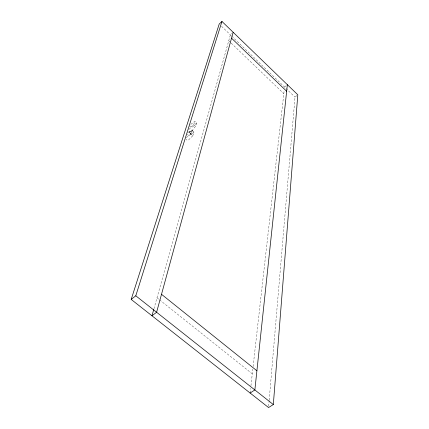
<?xml version="1.0" encoding="UTF-8"?>
<svg xmlns="http://www.w3.org/2000/svg" width="429" height="429" viewBox="0 0 429 429"><rect width="100%" height="100%" fill="white"/><g stroke="black" fill="none" stroke-linecap="round" stroke-linejoin="round"><path stroke-width="0.32" stroke-dasharray="2.15 1.61" d="M268.677 406.215L269.133 400.874M269.187 400.209L295.013 97.126L296.873 95.56M250.123 393.034L250.643 388.39M250.944 385.757L252.81 369.144M253.11 366.522L284.202 90.305M153.947 308.746L230.389 34.824L231.767 33.542M192.819 135.741L193.919 132.073L192.036 130.384L189.082 132.384L192.819 135.741L188.594 139.94L186.915 140.079L185.939 139.211M187.435 134.384L188.401 135.242L189.709 135.232L191.27 134.041C191.854 131.092 193.275 128.357 195.603 126.41L196.643 122.935L194.798 121.273L190.138 124.925M192.036 130.384L190.921 134.041L186.138 137.757M190.991 127.011L193.742 124.737L194.798 121.273M193.919 132.073L191.436 134.486L188.857 131.853L187.634 132.936M196.643 122.935L192.519 127.064L190.884 127.204L189.94 126.351L189.934 125.815M188.68 129.59L189.881 128.528L192.289 130.689L190.744 131.875L188.894 131.515M284.566 87.055L286.427 85.468M190.744 131.875L189.436 131.885M156.998 297.801L159.095 299.474M159.62 299.892L252.284 373.841M188.846 131.869L191.27 134.041M193.742 124.737L195.603 126.41M228.732 40.766L230.663 42.621M231.151 43.088L283.826 93.667M221.541 26.292L231.349 35.746M231.826 36.213L295.013 97.126"/><path stroke-width="0.64" d="M273.321 404.547L297.806 94.777L221.959 21.45L219.208 24.045L131.194 299.421L268.565 407.55L273.321 404.547L135.789 295.796L221.959 21.45M287.355 84.674L254.864 389.95L250.123 393.034M233.145 32.266L156.606 312.258L151.979 315.787L153.775 309.363M131.194 299.421L135.789 295.796M161.513 294.31L256.907 370.774M231.531 38.181L286.658 91.259"/></g></svg>
